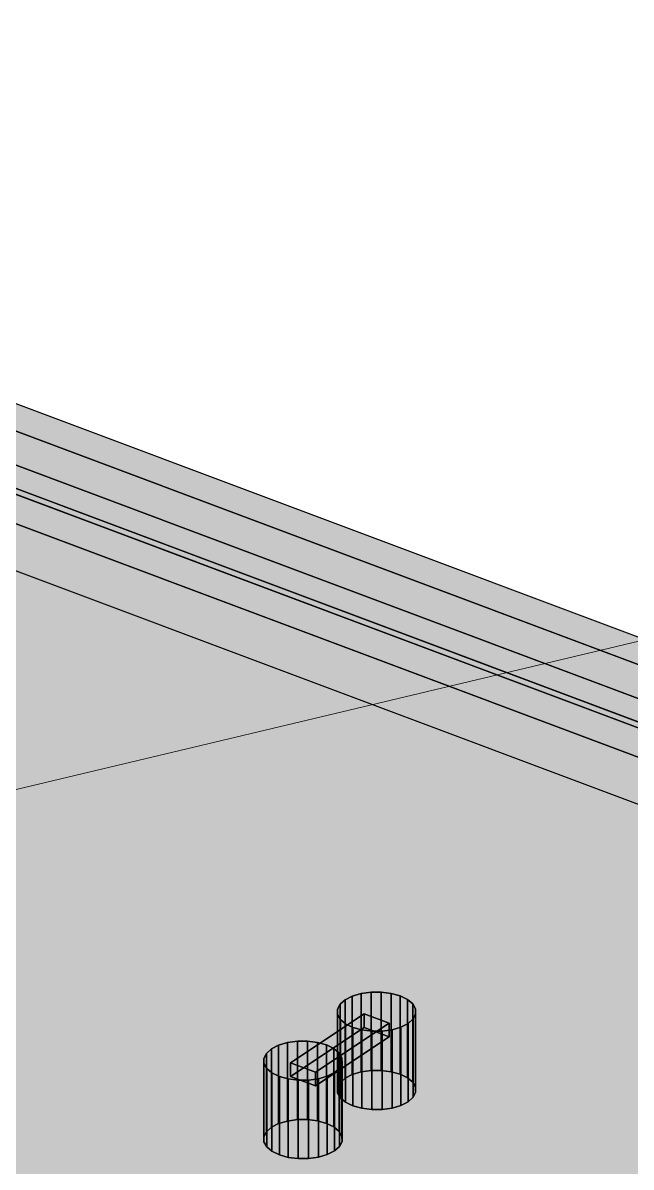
# Model space of a CAD drawing. Header units: millimetres. Extents: x 50 to 612415, y 2 to 4150.
# Drawn here: x 483809 to 483931.3, y 2257.7 to 2487.6 of the extents above; entities that cross this region are included whole.
import ezdxf

# ---------------------------------------------------------------- set-up
doc = ezdxf.new("R2010")
doc.units = ezdxf.units.MM
for name, color, linetype, lineweight in [('DIM', 7, 'Continuous', 13), ('HATCH', 8, 'Continuous', 9), ('OUTLINE', 7, 'Continuous', 25)]:
    doc.layers.add(name, color=color, linetype=linetype, lineweight=lineweight)

msp = doc.modelspace()

# ---------------------------------------------------------------- hatches: boundary and pattern name
at = {"layer": 'HATCH', "true_color": 0xccae87}
for points in [[(484760.546, 2053.765), (482241.804, 2989.141), (482238.054, 2987.766)], [(484760.546, 2053.765), (482246.019, 2990.124), (482241.804, 2989.141)], [(484760.546, 2053.765), (482250.536, 2990.677), (482246.019, 2990.124)], [(484760.546, 2053.765), (482255.182, 2990.778), (482250.536, 2990.677)], [(484760.546, 2053.765), (482259.778, 2990.425), (482255.182, 2990.778)], [(484760.546, 2053.765), (482264.148, 2989.63), (482259.778, 2990.425)], [(484760.546, 2053.765), (482268.124, 2988.424), (482264.148, 2989.63)], [(484760.546, 2053.765), (482238.054, 2987.766), (482234.913, 2986.051)], [(484760.546, 2053.765), (482234.913, 2986.051), (482320.202, 2726.68)], [(484760.546, 2048.287), (482246.019, 2984.645), (482241.804, 2983.662)], [(482241.804, 2983.662), (482246.019, 2984.645), (484760.546, 2048.287)], [(484760.546, 2048.287), (482250.536, 2985.198), (482246.019, 2984.645)], [(482246.019, 2984.645), (482250.536, 2985.198), (484760.546, 2048.287)], [(484760.546, 2048.287), (482255.182, 2985.3), (482250.536, 2985.198)], [(482250.536, 2985.198), (482255.182, 2985.3), (484760.546, 2048.287)], [(484760.546, 2048.287), (482259.778, 2984.946), (482255.182, 2985.3)], [(482255.182, 2985.3), (482259.778, 2984.946), (484760.546, 2048.287)], [(484760.546, 2048.287), (482264.148, 2984.151), (482259.778, 2984.946)], [(482259.778, 2984.946), (482264.148, 2984.151), (484760.546, 2048.287)], [(484760.546, 2048.287), (482238.054, 2982.287), (482234.913, 2980.573)], [(482234.913, 2980.573), (482238.054, 2982.287), (484760.546, 2048.287)], [(482238.054, 2982.287), (482241.804, 2983.662), (484760.546, 2048.287)], [(484760.546, 2048.287), (482241.804, 2983.662), (482238.054, 2982.287)], [(484760.546, 2048.287), (482268.124, 2982.945), (482264.148, 2984.151)], [(482264.148, 2984.151), (482268.124, 2982.945), (484760.546, 2048.287)], [(484760.546, 2048.287), (482234.913, 2980.573), (482320.202, 2721.201)], [(482320.202, 2721.201), (482234.913, 2980.573), (484760.546, 2048.287)], [(484760.546, 2041.439), (482246.019, 2977.797), (482241.804, 2976.814)], [(482241.804, 2976.814), (482246.019, 2977.797), (484760.546, 2041.439)], [(484760.546, 2041.439), (482250.536, 2978.35), (482246.019, 2977.797)], [(482246.019, 2977.797), (482250.536, 2978.35), (484760.546, 2041.439)], [(484760.546, 2041.439), (482255.182, 2978.452), (482250.536, 2978.35)], [(482250.536, 2978.35), (482255.182, 2978.452), (484760.546, 2041.439)], [(484760.546, 2041.439), (482259.778, 2978.098), (482255.182, 2978.452)], [(482255.182, 2978.452), (482259.778, 2978.098), (484760.546, 2041.439)], [(484760.546, 2041.439), (482264.148, 2977.303), (482259.778, 2978.098)], [(482259.778, 2978.098), (482264.148, 2977.303), (484760.546, 2041.439)], [(484760.546, 2041.439), (482238.054, 2975.439), (482234.913, 2973.725)], [(482234.913, 2973.725), (482238.054, 2975.439), (484760.546, 2041.439)], [(482238.054, 2975.439), (482241.804, 2976.814), (484760.546, 2041.439)], [(484760.546, 2041.439), (482241.804, 2976.814), (482238.054, 2975.439)], [(484760.546, 2041.439), (482268.124, 2976.097), (482264.148, 2977.303)], [(482264.148, 2977.303), (482268.124, 2976.097), (484760.546, 2041.439)], [(484760.546, 2041.439), (482234.913, 2973.725), (482320.202, 2714.353)], [(482320.202, 2714.353), (482234.913, 2973.725), (484760.546, 2041.439)], [(484758.648, 2037.434), (482247.068, 2973.566), (482243.416, 2972.714)], [(482243.416, 2972.714), (482247.068, 2973.566), (484758.648, 2037.434)], [(484758.648, 2037.434), (482250.983, 2974.045), (482247.068, 2973.566)], [(482247.068, 2973.566), (482250.983, 2974.045), (484758.648, 2037.434)], [(484758.174, 2036.433), (482251.095, 2972.969), (482247.331, 2972.508)], [(482247.331, 2972.508), (482251.095, 2972.969), (484758.174, 2036.433)], [(484758.648, 2037.434), (482255.009, 2974.133), (482250.983, 2974.045)], [(482250.983, 2974.045), (482255.009, 2974.133), (484758.648, 2037.434)], [(484758.174, 2036.433), (482254.966, 2973.054), (482251.095, 2972.969)], [(482251.095, 2972.969), (482254.966, 2973.054), (484758.174, 2036.433)], [(484758.174, 2036.433), (482258.797, 2972.759), (482254.966, 2973.054)], [(482254.966, 2973.054), (482258.797, 2972.759), (484758.174, 2036.433)], [(484758.648, 2037.434), (482258.993, 2973.827), (482255.009, 2974.133)], [(482255.009, 2974.133), (482258.993, 2973.827), (484758.648, 2037.434)], [(482258.993, 2973.827), (482262.78, 2973.138), (484758.648, 2037.434)], [(484758.648, 2037.434), (482262.78, 2973.138), (482258.993, 2973.827)], [(484758.648, 2037.434), (482266.226, 2972.093), (482262.78, 2973.138)], [(482262.78, 2973.138), (482266.226, 2972.093), (484758.648, 2037.434)], [(484758.648, 2037.434), (482240.166, 2971.523), (482237.443, 2970.037)], [(482237.443, 2970.037), (482240.166, 2971.523), (484758.648, 2037.434)], [(484758.648, 2037.434), (482243.416, 2972.714), (482240.166, 2971.523)], [(482240.166, 2971.523), (482243.416, 2972.714), (484758.648, 2037.434)], [(484758.174, 2036.433), (482243.819, 2971.689), (482240.694, 2970.543)], [(482240.694, 2970.543), (482243.819, 2971.689), (484758.174, 2036.433)], [(484758.174, 2036.433), (482247.331, 2972.508), (482243.819, 2971.689)], [(482243.819, 2971.689), (482247.331, 2972.508), (484758.174, 2036.433)], [(484758.174, 2036.433), (482262.438, 2972.097), (482258.797, 2972.759)], [(482258.797, 2972.759), (482262.438, 2972.097), (484758.174, 2036.433)], [(484758.174, 2036.433), (482265.752, 2971.092), (482262.438, 2972.097)], [(482262.438, 2972.097), (482265.752, 2971.092), (484758.174, 2036.433)], [(484758.648, 2037.434), (482237.443, 2970.037), (482320.202, 2711.614)], [(482320.202, 2711.614), (482237.443, 2970.037), (484758.648, 2037.434)], [(484758.174, 2036.433), (482240.694, 2970.543), (482238.076, 2969.115)], [(482238.076, 2969.115), (482240.694, 2970.543), (484758.174, 2036.433)], [(482320.202, 2710.929), (482238.076, 2969.115), (484758.174, 2036.433)], [(484758.174, 2036.433), (482238.076, 2969.115), (482320.202, 2710.929)], [(484755.802, 2031.428), (482245.833, 2966.564), (482243.333, 2965.648)], [(482243.333, 2965.648), (482245.833, 2966.564), (484755.802, 2031.428)], [(484755.802, 2031.428), (482248.643, 2967.219), (482245.833, 2966.564)], [(482245.833, 2966.564), (482248.643, 2967.219), (484755.802, 2031.428)], [(484755.802, 2031.428), (482251.654, 2967.588), (482248.643, 2967.219)], [(482248.643, 2967.219), (482251.654, 2967.588), (484755.802, 2031.428)], [(484755.802, 2031.428), (482254.751, 2967.656), (482251.654, 2967.588)], [(482251.654, 2967.588), (482254.751, 2967.656), (484755.802, 2031.428)], [(484755.802, 2031.428), (482257.815, 2967.42), (482254.751, 2967.656)], [(482254.751, 2967.656), (482257.815, 2967.42), (484755.802, 2031.428)], [(484755.802, 2031.428), (482260.729, 2966.89), (482257.815, 2967.42)], [(482257.815, 2967.42), (482260.729, 2966.89), (484755.802, 2031.428)], [(484755.802, 2031.428), (482263.379, 2966.086), (482260.729, 2966.89)], [(482260.729, 2966.89), (482263.379, 2966.086), (484755.802, 2031.428)], [(484755.802, 2031.428), (482243.333, 2965.648), (482241.239, 2964.505)], [(482241.239, 2964.505), (482243.333, 2965.648), (484755.802, 2031.428)], [(482320.202, 2707.505), (482241.239, 2964.505), (484755.802, 2031.428)], [(484755.802, 2031.428), (482241.239, 2964.505), (482320.202, 2707.505)], [(482246.299, 2957.128), (482247.556, 2957.814), (484752.006, 2023.419)], [(482320.202, 2702.027), (482246.299, 2957.128), (484752.006, 2023.419)], [(482247.556, 2957.814), (482249.056, 2958.364), (484752.006, 2023.419)], [(482249.056, 2958.364), (482250.742, 2958.757), (484752.006, 2023.419)], [(482250.742, 2958.757), (482252.549, 2958.978), (484752.006, 2023.419)], [(482252.549, 2958.978), (482254.407, 2959.019), (484752.006, 2023.419)], [(482254.407, 2959.019), (482256.245, 2958.878), (484752.006, 2023.419)], [(482256.245, 2958.878), (482257.993, 2958.56), (484752.006, 2023.419)], [(482257.993, 2958.56), (482259.584, 2958.077), (484752.006, 2023.419)], [(484760.546, 2053.765), (482320.233, 2725.235), (482319.516, 2723.835)], [(484760.546, 2053.765), (482320.202, 2726.68), (482320.233, 2725.235)], [(484760.546, 2053.765), (482319.516, 2723.835), (482530.967, 2649.669)], [(484760.546, 2048.287), (482320.202, 2721.201), (482320.233, 2719.756)], [(482320.233, 2719.756), (482320.202, 2721.201), (484760.546, 2048.287)], [(484760.546, 2048.287), (482320.233, 2719.756), (482319.516, 2718.356)], [(482319.516, 2718.356), (482320.233, 2719.756), (484760.546, 2048.287)], [(484760.546, 2048.287), (482319.516, 2718.356), (482530.967, 2644.191)], [(482530.967, 2644.191), (482319.516, 2718.356), (484760.546, 2048.287)], [(484760.546, 2041.439), (482320.202, 2714.353), (482320.233, 2712.908)], [(482320.233, 2712.908), (482320.202, 2714.353), (484760.546, 2041.439)], [(484760.546, 2041.439), (482320.233, 2712.908), (482319.516, 2711.508)], [(482319.516, 2711.508), (482320.233, 2712.908), (484760.546, 2041.439)], [(484760.546, 2041.439), (482319.516, 2711.508), (482530.967, 2637.343)], [(482530.967, 2637.343), (482319.516, 2711.508), (484760.546, 2041.439)], [(484758.648, 2037.434), (482320.202, 2711.614), (482320.233, 2710.169)], [(482320.233, 2710.169), (482320.202, 2711.614), (484758.648, 2037.434)], [(484758.174, 2036.433), (482320.202, 2710.929), (482320.233, 2709.484)], [(482320.233, 2709.484), (482320.202, 2710.929), (484758.174, 2036.433)], [(484758.648, 2037.434), (482320.233, 2710.169), (482319.516, 2708.769)], [(482319.516, 2708.769), (482320.233, 2710.169), (484758.648, 2037.434)], [(484758.174, 2036.433), (482320.233, 2709.484), (482319.516, 2708.084)], [(482319.516, 2708.084), (482320.233, 2709.484), (484758.174, 2036.433)], [(484758.648, 2037.434), (482319.516, 2708.769), (482530.967, 2634.603)], [(482530.967, 2634.603), (482319.516, 2708.769), (484758.648, 2037.434)], [(484758.174, 2036.433), (482319.516, 2708.084), (482530.967, 2633.919)], [(482530.967, 2633.919), (482319.516, 2708.084), (484758.174, 2036.433)], [(484755.802, 2031.428), (482320.202, 2707.505), (482320.233, 2706.06)], [(482320.233, 2706.06), (482320.202, 2707.505), (484755.802, 2031.428)], [(484755.802, 2031.428), (482320.233, 2706.06), (482319.516, 2704.66)], [(482319.516, 2704.66), (482320.233, 2706.06), (484755.802, 2031.428)], [(484755.802, 2031.428), (482319.516, 2704.66), (482530.967, 2630.495)], [(482530.967, 2630.495), (482319.516, 2704.66), (484755.802, 2031.428)], [(482320.233, 2700.582), (482320.202, 2702.027), (484752.006, 2023.419)], [(482319.516, 2699.182), (482320.233, 2700.582), (484752.006, 2023.419)], [(482530.967, 2625.016), (482319.516, 2699.182), (484752.006, 2023.419)], [(484760.546, 2053.765), (482530.967, 2649.669), (482533.033, 2648.659)], [(484760.546, 2053.765), (482533.033, 2648.659), (482534.505, 2647.415)], [(484760.546, 2053.765), (482534.505, 2647.415), (482535.284, 2646.024)], [(482533.033, 2643.18), (482530.967, 2644.191), (484760.546, 2048.287)], [(484760.546, 2048.287), (482530.967, 2644.191), (482533.033, 2643.18)], [(484760.546, 2053.765), (482535.316, 2644.579), (482534.598, 2643.179)], [(484760.546, 2053.765), (482535.284, 2646.024), (482535.316, 2644.579)], [(484760.546, 2048.287), (482533.033, 2643.18), (482534.505, 2641.937)], [(482534.505, 2641.937), (482533.033, 2643.18), (484760.546, 2048.287)], [(484760.546, 2048.287), (482534.505, 2641.937), (482535.284, 2640.545)], [(482535.284, 2640.545), (482534.505, 2641.937), (484760.546, 2048.287)], [(484760.546, 2053.765), (482534.598, 2643.179), (482746.049, 2569.013)], [(484760.546, 2048.287), (482535.284, 2640.545), (482535.316, 2639.1)], [(482535.316, 2639.1), (482535.284, 2640.545), (484760.546, 2048.287)], [(482533.033, 2636.332), (482530.967, 2637.343), (484760.546, 2041.439)], [(484760.546, 2041.439), (482530.967, 2637.343), (482533.033, 2636.332)], [(484760.546, 2048.287), (482535.316, 2639.1), (482534.598, 2637.701)], [(482534.598, 2637.701), (482535.316, 2639.1), (484760.546, 2048.287)], [(484760.546, 2048.287), (482534.598, 2637.701), (482746.049, 2563.535)], [(482746.049, 2563.535), (482534.598, 2637.701), (484760.546, 2048.287)], [(484760.546, 2041.439), (482533.033, 2636.332), (482534.505, 2635.089)], [(482534.505, 2635.089), (482533.033, 2636.332), (484760.546, 2041.439)], [(484760.546, 2041.439), (482534.505, 2635.089), (482535.284, 2633.697)], [(482535.284, 2633.697), (482534.505, 2635.089), (484760.546, 2041.439)], [(484758.648, 2037.434), (482530.967, 2634.603), (482533.033, 2633.593)], [(482533.033, 2633.593), (482530.967, 2634.603), (484758.648, 2037.434)], [(484758.174, 2036.433), (482530.967, 2633.919), (482533.033, 2632.908)], [(482533.033, 2632.908), (482530.967, 2633.919), (484758.174, 2036.433)], [(484758.648, 2037.434), (482533.033, 2633.593), (482534.505, 2632.35)], [(482534.505, 2632.35), (482533.033, 2633.593), (484758.648, 2037.434)], [(484758.174, 2036.433), (482533.033, 2632.908), (482534.505, 2631.665)], [(482534.505, 2631.665), (482533.033, 2632.908), (484758.174, 2036.433)], [(484760.546, 2041.439), (482535.284, 2633.697), (482535.316, 2632.252)], [(482535.316, 2632.252), (482535.284, 2633.697), (484760.546, 2041.439)], [(484755.802, 2031.428), (482530.967, 2630.495), (482533.033, 2629.484)], [(482533.033, 2629.484), (482530.967, 2630.495), (484755.802, 2031.428)], [(484758.648, 2037.434), (482534.505, 2632.35), (482535.284, 2630.958)], [(482535.284, 2630.958), (482534.505, 2632.35), (484758.648, 2037.434)], [(484758.174, 2036.433), (482534.505, 2631.665), (482535.284, 2630.273)], [(482535.284, 2630.273), (482534.505, 2631.665), (484758.174, 2036.433)], [(484760.546, 2041.439), (482535.316, 2632.252), (482534.598, 2630.853)], [(482534.598, 2630.853), (482535.316, 2632.252), (484760.546, 2041.439)], [(484760.546, 2041.439), (482534.598, 2630.853), (482746.049, 2556.687)], [(482746.049, 2556.687), (482534.598, 2630.853), (484760.546, 2041.439)], [(484758.648, 2037.434), (482535.284, 2630.958), (482535.316, 2629.513)], [(482535.316, 2629.513), (482535.284, 2630.958), (484758.648, 2037.434)], [(484758.174, 2036.433), (482535.284, 2630.273), (482535.316, 2628.828)], [(482535.316, 2628.828), (482535.284, 2630.273), (484758.174, 2036.433)], [(484755.802, 2031.428), (482533.033, 2629.484), (482534.505, 2628.241)], [(482534.505, 2628.241), (482533.033, 2629.484), (484755.802, 2031.428)], [(484755.802, 2031.428), (482534.505, 2628.241), (482535.284, 2626.849)], [(482535.284, 2626.849), (482534.505, 2628.241), (484755.802, 2031.428)], [(484758.648, 2037.434), (482535.316, 2629.513), (482534.598, 2628.113)], [(482534.598, 2628.113), (482535.316, 2629.513), (484758.648, 2037.434)], [(484758.174, 2036.433), (482535.316, 2628.828), (482534.598, 2627.429)], [(482534.598, 2627.429), (482535.316, 2628.828), (484758.174, 2036.433)], [(484758.648, 2037.434), (482534.598, 2628.113), (482746.049, 2553.948)], [(482746.049, 2553.948), (482534.598, 2628.113), (484758.648, 2037.434)], [(484758.174, 2036.433), (482534.598, 2627.429), (482746.049, 2553.263)], [(482746.049, 2553.263), (482534.598, 2627.429), (484758.174, 2036.433)], [(484755.802, 2031.428), (482535.284, 2626.849), (482535.316, 2625.404)], [(482535.316, 2625.404), (482535.284, 2626.849), (484755.802, 2031.428)], [(482533.033, 2624.006), (482530.967, 2625.016), (484752.006, 2023.419)], [(482534.505, 2622.762), (482533.033, 2624.006), (484752.006, 2023.419)], [(484755.802, 2031.428), (482535.316, 2625.404), (482534.598, 2624.005)], [(482534.598, 2624.005), (482535.316, 2625.404), (484755.802, 2031.428)], [(484755.802, 2031.428), (482534.598, 2624.005), (482746.049, 2549.839)], [(482746.049, 2549.839), (482534.598, 2624.005), (484755.802, 2031.428)], [(482535.284, 2621.371), (482534.505, 2622.762), (484752.006, 2023.419)], [(482535.316, 2619.926), (482535.284, 2621.371), (484752.006, 2023.419)], [(482534.598, 2618.526), (482535.316, 2619.926), (484752.006, 2023.419)], [(482746.049, 2544.36), (482534.598, 2618.526), (484752.006, 2023.419)], [(484760.546, 2053.765), (482746.049, 2569.013), (482748.115, 2568.003)], [(484760.546, 2053.765), (482748.115, 2568.003), (482749.587, 2566.76)], [(484760.546, 2053.765), (482749.587, 2566.76), (482750.366, 2565.368)], [(484760.546, 2053.765), (482750.398, 2563.923), (482749.68, 2562.523)], [(484760.546, 2053.765), (482750.366, 2565.368), (482750.398, 2563.923)], [(484760.546, 2048.287), (482746.049, 2563.535), (482748.115, 2562.524)], [(482748.115, 2562.524), (482746.049, 2563.535), (484760.546, 2048.287)], [(484760.546, 2048.287), (482748.115, 2562.524), (482749.587, 2561.281)], [(482749.587, 2561.281), (482748.115, 2562.524), (484760.546, 2048.287)], [(484760.546, 2053.765), (482749.68, 2562.523), (482961.131, 2488.358)], [(484760.546, 2048.287), (482749.587, 2561.281), (482750.366, 2559.89)], [(482750.366, 2559.89), (482749.587, 2561.281), (484760.546, 2048.287)], [(484760.546, 2048.287), (482750.366, 2559.89), (482750.398, 2558.445)], [(482750.398, 2558.445), (482750.366, 2559.89), (484760.546, 2048.287)], [(484760.546, 2048.287), (482750.398, 2558.445), (482749.68, 2557.045)], [(482749.68, 2557.045), (482750.398, 2558.445), (484760.546, 2048.287)], [(482961.131, 2482.879), (482749.68, 2557.045), (484760.546, 2048.287)], [(484760.546, 2048.287), (482749.68, 2557.045), (482961.131, 2482.879)], [(484760.546, 2041.439), (482746.049, 2556.687), (482748.115, 2555.676)], [(482748.115, 2555.676), (482746.049, 2556.687), (484760.546, 2041.439)], [(484760.546, 2041.439), (482748.115, 2555.676), (482749.587, 2554.433)], [(482749.587, 2554.433), (482748.115, 2555.676), (484760.546, 2041.439)], [(484760.546, 2041.439), (482749.587, 2554.433), (482750.366, 2553.042)], [(482750.366, 2553.042), (482749.587, 2554.433), (484760.546, 2041.439)], [(484758.648, 2037.434), (482746.049, 2553.948), (482748.115, 2552.937)], [(482748.115, 2552.937), (482746.049, 2553.948), (484758.648, 2037.434)], [(484758.174, 2036.433), (482746.049, 2553.263), (482748.115, 2552.252)], [(482748.115, 2552.252), (482746.049, 2553.263), (484758.174, 2036.433)], [(484758.648, 2037.434), (482748.115, 2552.937), (482749.587, 2551.694)], [(482749.587, 2551.694), (482748.115, 2552.937), (484758.648, 2037.434)], [(484758.174, 2036.433), (482748.115, 2552.252), (482749.587, 2551.009)], [(482749.587, 2551.009), (482748.115, 2552.252), (484758.174, 2036.433)], [(484760.546, 2041.439), (482750.366, 2553.042), (482750.398, 2551.597)], [(482750.398, 2551.597), (482750.366, 2553.042), (484760.546, 2041.439)], [(484755.802, 2031.428), (482746.049, 2549.839), (482748.115, 2548.828)], [(482748.115, 2548.828), (482746.049, 2549.839), (484755.802, 2031.428)], [(484758.648, 2037.434), (482749.587, 2551.694), (482750.366, 2550.302)], [(482750.366, 2550.302), (482749.587, 2551.694), (484758.648, 2037.434)], [(484758.174, 2036.433), (482749.587, 2551.009), (482750.366, 2549.617)], [(482750.366, 2549.617), (482749.587, 2551.009), (484758.174, 2036.433)], [(484760.546, 2041.439), (482750.398, 2551.597), (482749.68, 2550.197)], [(482749.68, 2550.197), (482750.398, 2551.597), (484760.546, 2041.439)], [(482961.131, 2476.031), (482749.68, 2550.197), (484760.546, 2041.439)], [(484760.546, 2041.439), (482749.68, 2550.197), (482961.131, 2476.031)], [(484758.648, 2037.434), (482750.366, 2550.302), (482750.398, 2548.857)], [(482750.398, 2548.857), (482750.366, 2550.302), (484758.648, 2037.434)], [(484755.802, 2031.428), (482748.115, 2548.828), (482749.587, 2547.585)], [(482749.587, 2547.585), (482748.115, 2548.828), (484755.802, 2031.428)], [(484755.802, 2031.428), (482749.587, 2547.585), (482750.366, 2546.193)], [(482750.366, 2546.193), (482749.587, 2547.585), (484755.802, 2031.428)], [(484758.648, 2037.434), (482750.398, 2548.857), (482749.68, 2547.458)], [(482749.68, 2547.458), (482750.398, 2548.857), (484758.648, 2037.434)], [(484758.174, 2036.433), (482750.398, 2548.173), (482749.68, 2546.773)], [(482749.68, 2546.773), (482750.398, 2548.173), (484758.174, 2036.433)], [(484758.174, 2036.433), (482750.366, 2549.617), (482750.398, 2548.173)], [(482750.398, 2548.173), (482750.366, 2549.617), (484758.174, 2036.433)], [(484758.648, 2037.434), (482749.68, 2547.458), (482961.131, 2473.292)], [(482961.131, 2473.292), (482749.68, 2547.458), (484758.648, 2037.434)], [(484758.174, 2036.433), (482749.68, 2546.773), (482961.131, 2472.607)], [(482961.131, 2472.607), (482749.68, 2546.773), (484758.174, 2036.433)], [(484755.802, 2031.428), (482750.366, 2546.193), (482750.398, 2544.749)], [(482750.398, 2544.749), (482750.366, 2546.193), (484755.802, 2031.428)], [(482748.115, 2543.35), (482746.049, 2544.36), (484752.006, 2023.419)], [(482749.587, 2542.107), (482748.115, 2543.35), (484752.006, 2023.419)], [(484755.802, 2031.428), (482750.398, 2544.749), (482749.68, 2543.349)], [(482749.68, 2543.349), (482750.398, 2544.749), (484755.802, 2031.428)], [(484755.802, 2031.428), (482749.68, 2543.349), (482961.131, 2469.183)], [(482961.131, 2469.183), (482749.68, 2543.349), (484755.802, 2031.428)], [(482750.366, 2540.715), (482749.587, 2542.107), (484752.006, 2023.419)], [(482750.398, 2539.27), (482750.366, 2540.715), (484752.006, 2023.419)], [(482749.68, 2537.87), (482750.398, 2539.27), (484752.006, 2023.419)], [(482961.131, 2463.705), (482749.68, 2537.87), (484752.006, 2023.419)], [(484760.546, 2053.765), (482961.131, 2488.358), (482963.197, 2487.347)], [(484760.546, 2053.765), (482963.197, 2487.347), (482964.669, 2486.104)], [(484760.546, 2053.765), (482964.669, 2486.104), (482965.448, 2484.712)], [(484760.546, 2053.765), (482965.48, 2483.267), (482964.763, 2481.868)], [(484760.546, 2053.765), (482965.448, 2484.712), (482965.48, 2483.267)], [(484760.546, 2048.287), (482961.131, 2482.879), (482963.197, 2481.869)], [(482963.197, 2481.869), (482961.131, 2482.879), (484760.546, 2048.287)], [(484760.546, 2048.287), (482963.197, 2481.869), (482964.669, 2480.625)], [(482964.669, 2480.625), (482963.197, 2481.869), (484760.546, 2048.287)], [(484760.546, 2053.765), (482964.763, 2481.868), (483176.213, 2407.702)], [(484760.546, 2048.287), (482964.669, 2480.625), (482965.448, 2479.234)], [(482965.448, 2479.234), (482964.669, 2480.625), (484760.546, 2048.287)], [(484760.546, 2048.287), (482965.448, 2479.234), (482965.48, 2477.789)], [(482965.48, 2477.789), (482965.448, 2479.234), (484760.546, 2048.287)], [(484760.546, 2048.287), (482965.48, 2477.789), (482964.763, 2476.389)], [(482964.763, 2476.389), (482965.48, 2477.789), (484760.546, 2048.287)], [(484760.546, 2048.287), (482964.763, 2476.389), (483176.213, 2402.223)], [(483176.213, 2402.223), (482964.763, 2476.389), (484760.546, 2048.287)], [(484760.546, 2041.439), (482961.131, 2476.031), (482963.197, 2475.021)], [(482963.197, 2475.021), (482961.131, 2476.031), (484760.546, 2041.439)], [(484760.546, 2041.439), (482963.197, 2475.021), (482964.669, 2473.777)], [(482964.669, 2473.777), (482963.197, 2475.021), (484760.546, 2041.439)], [(484758.648, 2037.434), (482961.131, 2473.292), (482963.197, 2472.281)], [(482963.197, 2472.281), (482961.131, 2473.292), (484758.648, 2037.434)], [(484758.174, 2036.433), (482961.131, 2472.607), (482963.197, 2471.597)], [(482963.197, 2471.597), (482961.131, 2472.607), (484758.174, 2036.433)], [(484758.648, 2037.434), (482963.197, 2472.281), (482964.669, 2471.038)], [(482964.669, 2471.038), (482963.197, 2472.281), (484758.648, 2037.434)], [(484760.546, 2041.439), (482964.669, 2473.777), (482965.448, 2472.386)], [(482965.448, 2472.386), (482964.669, 2473.777), (484760.546, 2041.439)], [(484760.546, 2041.439), (482965.448, 2472.386), (482965.48, 2470.941)], [(482965.48, 2470.941), (482965.448, 2472.386), (484760.546, 2041.439)], [(484758.174, 2036.433), (482963.197, 2471.597), (482964.669, 2470.353)], [(482964.669, 2470.353), (482963.197, 2471.597), (484758.174, 2036.433)], [(484758.648, 2037.434), (482964.669, 2471.038), (482965.448, 2469.646)], [(482965.448, 2469.646), (482964.669, 2471.038), (484758.648, 2037.434)], [(484758.174, 2036.433), (482964.669, 2470.353), (482965.448, 2468.962)], [(482965.448, 2468.962), (482964.669, 2470.353), (484758.174, 2036.433)], [(484760.546, 2041.439), (482965.48, 2470.941), (482964.763, 2469.541)], [(482964.763, 2469.541), (482965.48, 2470.941), (484760.546, 2041.439)], [(484760.546, 2041.439), (482964.763, 2469.541), (483176.213, 2395.375)], [(483176.213, 2395.375), (482964.763, 2469.541), (484760.546, 2041.439)], [(484758.648, 2037.434), (482965.448, 2469.646), (482965.48, 2468.202)], [(482965.48, 2468.202), (482965.448, 2469.646), (484758.648, 2037.434)], [(484755.802, 2031.428), (482961.131, 2469.183), (482963.197, 2468.173)], [(482963.197, 2468.173), (482961.131, 2469.183), (484755.802, 2031.428)], [(484755.802, 2031.428), (482963.197, 2468.173), (482964.669, 2466.929)], [(482964.669, 2466.929), (482963.197, 2468.173), (484755.802, 2031.428)], [(484758.648, 2037.434), (482965.48, 2468.202), (482964.763, 2466.802)], [(482964.763, 2466.802), (482965.48, 2468.202), (484758.648, 2037.434)], [(484758.174, 2036.433), (482965.48, 2467.517), (482964.763, 2466.117)], [(482964.763, 2466.117), (482965.48, 2467.517), (484758.174, 2036.433)], [(484758.174, 2036.433), (482965.448, 2468.962), (482965.48, 2467.517)], [(482965.48, 2467.517), (482965.448, 2468.962), (484758.174, 2036.433)], [(484755.802, 2031.428), (482964.669, 2466.929), (482965.448, 2465.538)], [(482965.448, 2465.538), (482964.669, 2466.929), (484755.802, 2031.428)], [(484758.648, 2037.434), (482964.763, 2466.802), (483176.213, 2392.636)], [(483176.213, 2392.636), (482964.763, 2466.802), (484758.648, 2037.434)], [(484758.174, 2036.433), (482964.763, 2466.117), (483176.213, 2391.951)], [(483176.213, 2391.951), (482964.763, 2466.117), (484758.174, 2036.433)], [(484755.802, 2031.428), (482965.448, 2465.538), (482965.48, 2464.093)], [(482965.48, 2464.093), (482965.448, 2465.538), (484755.802, 2031.428)], [(484755.802, 2031.428), (482965.48, 2464.093), (482964.763, 2462.693)], [(482964.763, 2462.693), (482965.48, 2464.093), (484755.802, 2031.428)], [(484755.802, 2031.428), (482964.763, 2462.693), (483176.213, 2388.527)], [(483176.213, 2388.527), (482964.763, 2462.693), (484755.802, 2031.428)], [(484760.546, 2053.765), (483176.213, 2407.702), (483178.279, 2406.691)], [(484760.546, 2053.765), (483178.279, 2406.691), (483179.752, 2405.448)], [(484760.546, 2053.765), (483179.752, 2405.448), (483180.53, 2404.056)], [(484760.546, 2053.765), (483180.53, 2404.056), (483180.562, 2402.611)], [(484760.546, 2048.287), (483176.213, 2402.223), (483178.279, 2401.213)], [(483178.279, 2401.213), (483176.213, 2402.223), (484760.546, 2048.287)], [(484760.546, 2048.287), (483178.279, 2401.213), (483179.752, 2399.969)], [(483179.752, 2399.969), (483178.279, 2401.213), (484760.546, 2048.287)], [(484760.546, 2053.765), (483180.562, 2402.611), (483179.845, 2401.212)], [(484760.546, 2053.765), (483179.845, 2401.212), (483391.295, 2327.046)], [(484760.546, 2048.287), (483179.752, 2399.969), (483180.53, 2398.578)], [(483180.53, 2398.578), (483179.752, 2399.969), (484760.546, 2048.287)], [(484760.546, 2048.287), (483180.53, 2398.578), (483180.562, 2397.133)], [(483180.562, 2397.133), (483180.53, 2398.578), (484760.546, 2048.287)], [(484760.546, 2048.287), (483180.562, 2397.133), (483179.845, 2395.733)], [(483179.845, 2395.733), (483180.562, 2397.133), (484760.546, 2048.287)]]:
    msp.add_hatch(color=43, dxfattribs=at).paths.add_polyline_path(points)
at = {"layer": 'HATCH', "true_color": 0xc0a47f}
for points in [[(482268.124, 2982.945), (484760.546, 2048.287), (484760.546, 2053.765), (482268.124, 2988.424)], [(482268.124, 2976.097), (484760.546, 2041.439), (484760.546, 2048.287), (482268.124, 2982.945)]]:
    msp.add_hatch(color=33, dxfattribs=at).paths.add_polyline_path(points)
at = {"layer": 'HATCH', "true_color": 0xccaf87}
for points in [[(482266.226, 2972.093), (484758.648, 2037.434), (484760.546, 2041.439), (482268.124, 2976.097)], [(482263.379, 2966.086), (484755.802, 2031.428), (484758.174, 2036.433), (482265.752, 2971.092)], [(482265.752, 2971.092), (484758.174, 2036.433), (484758.648, 2037.434), (482266.226, 2972.093)], [(482259.584, 2958.077), (484752.006, 2023.419), (484755.802, 2031.428), (482263.379, 2966.086)]]:
    msp.add_hatch(color=43, dxfattribs=at).paths.add_polyline_path(points)
at = {"layer": 'HATCH', "true_color": 0xadb2b6}
for points in [[(483876.995, 2276.857), (483875.219, 2276.331), (483875.219, 2292.082), (483876.995, 2292.608)], [(483884.846, 2276.384), (483883.047, 2276.89), (483883.047, 2292.641), (483884.846, 2292.135)], [(483875.357, 2270.058), (483877.156, 2269.552), (483877.156, 2285.303), (483875.357, 2285.809)], [(483883.207, 2269.585), (483884.984, 2270.111), (483884.984, 2285.862), (483883.207, 2285.336)], [(483862.192, 2266.989), (483860.416, 2266.463), (483860.416, 2282.213), (483862.192, 2282.739)], [(483870.043, 2266.516), (483868.244, 2267.022), (483868.244, 2282.772), (483870.043, 2282.266)], [(483860.554, 2260.19), (483862.353, 2259.684), (483862.353, 2275.434), (483860.554, 2275.94)], [(483868.405, 2259.717), (483870.181, 2260.243), (483870.181, 2275.993), (483868.405, 2275.467)]]:
    msp.add_hatch(color=253, dxfattribs=at).paths.add_polyline_path(points)
at = {"layer": 'HATCH', "true_color": 0xb7bcc0}
for points in [[(483883.207, 2285.336), (483876.995, 2292.608), (483875.219, 2292.082)], [(483883.207, 2285.336), (483878.983, 2292.886), (483876.995, 2292.608)], [(483883.207, 2285.336), (483881.047, 2292.897), (483878.983, 2292.886)], [(483883.207, 2285.336), (483883.047, 2292.641), (483881.047, 2292.897)], [(483883.207, 2285.336), (483884.846, 2292.135), (483883.047, 2292.641)], [(483883.207, 2285.336), (483872.763, 2290.445), (483872.251, 2289.445)], [(483883.207, 2285.336), (483873.775, 2291.344), (483872.763, 2290.445)], [(483883.207, 2285.336), (483875.219, 2292.082), (483873.775, 2291.344)], [(483883.207, 2285.336), (483886.321, 2291.413), (483884.846, 2292.135)], [(483883.207, 2285.336), (483887.373, 2290.525), (483886.321, 2291.413)], [(483883.207, 2285.336), (483887.929, 2289.531), (483887.373, 2290.525)], [(483877.571, 2288.551), (483862.768, 2278.683), (483867.829, 2276.785)], [(483877.571, 2288.551), (483867.829, 2276.785), (483882.632, 2286.653)], [(483883.207, 2285.336), (483872.251, 2289.445), (483872.273, 2288.413)], [(483883.207, 2285.336), (483872.273, 2288.413), (483872.829, 2287.419)], [(483883.207, 2285.336), (483887.952, 2288.499), (483887.929, 2289.531)], [(483883.207, 2285.336), (483887.44, 2287.499), (483887.952, 2288.499)], [(483867.829, 2274.046), (483862.768, 2275.943), (483877.571, 2285.812)], [(483882.632, 2283.914), (483867.829, 2274.046), (483877.571, 2285.812)], [(483883.207, 2285.336), (483872.829, 2287.419), (483873.881, 2286.531)], [(483883.207, 2285.336), (483873.881, 2286.531), (483875.357, 2285.809)], [(483883.207, 2285.336), (483875.357, 2285.809), (483877.156, 2285.303)], [(483883.207, 2285.336), (483886.427, 2286.6), (483887.44, 2287.499)], [(483883.207, 2285.336), (483884.984, 2285.862), (483886.427, 2286.6)], [(483883.207, 2285.336), (483877.156, 2285.303), (483879.155, 2285.046)], [(483883.207, 2285.336), (483879.155, 2285.046), (483881.219, 2285.058)], [(483868.405, 2275.467), (483858.973, 2281.476), (483857.96, 2280.576)], [(483868.405, 2275.467), (483860.416, 2282.213), (483858.973, 2281.476)], [(483868.405, 2275.467), (483862.192, 2282.739), (483860.416, 2282.213)], [(483868.405, 2275.467), (483864.18, 2283.017), (483862.192, 2282.739)], [(483868.405, 2275.467), (483866.244, 2283.029), (483864.18, 2283.017)], [(483868.405, 2275.467), (483868.244, 2282.772), (483866.244, 2283.029)], [(483868.405, 2275.467), (483870.043, 2282.266), (483868.244, 2282.772)], [(483868.405, 2275.467), (483871.519, 2281.545), (483870.043, 2282.266)], [(483868.405, 2275.467), (483872.57, 2280.656), (483871.519, 2281.545)], [(483868.405, 2275.467), (483857.96, 2280.576), (483857.448, 2279.576)], [(483868.405, 2275.467), (483857.448, 2279.576), (483857.471, 2278.544)], [(483868.405, 2275.467), (483857.471, 2278.544), (483858.027, 2277.55)], [(483868.405, 2275.467), (483873.126, 2279.662), (483872.57, 2280.656)], [(483868.405, 2275.467), (483873.149, 2278.63), (483873.126, 2279.662)], [(483868.405, 2275.467), (483872.637, 2277.631), (483873.149, 2278.63)], [(483868.405, 2275.467), (483858.027, 2277.55), (483859.078, 2276.662)], [(483868.405, 2275.467), (483859.078, 2276.662), (483860.554, 2275.94)], [(483868.405, 2275.467), (483871.624, 2276.731), (483872.637, 2277.631)], [(483868.405, 2275.467), (483870.181, 2275.993), (483871.624, 2276.731)], [(483873.775, 2275.594), (483875.219, 2276.331), (483883.207, 2269.585)], [(483875.219, 2276.331), (483876.995, 2276.857), (483883.207, 2269.585)], [(483876.995, 2276.857), (483878.983, 2277.135), (483883.207, 2269.585)], [(483878.983, 2277.135), (483881.047, 2277.147), (483883.207, 2269.585)], [(483881.047, 2277.147), (483883.047, 2276.89), (483883.207, 2269.585)], [(483883.047, 2276.89), (483884.846, 2276.384), (483883.207, 2269.585)], [(483884.846, 2276.384), (483886.321, 2275.663), (483883.207, 2269.585)], [(483868.405, 2275.467), (483860.554, 2275.94), (483862.353, 2275.434)], [(483868.405, 2275.467), (483862.353, 2275.434), (483864.353, 2275.178)], [(483868.405, 2275.467), (483864.353, 2275.178), (483866.417, 2275.189)], [(483872.251, 2273.694), (483872.763, 2274.694), (483883.207, 2269.585)], [(483872.763, 2274.694), (483873.775, 2275.594), (483883.207, 2269.585)], [(483886.321, 2275.663), (483887.373, 2274.774), (483883.207, 2269.585)], [(483887.373, 2274.774), (483887.929, 2273.78), (483883.207, 2269.585)], [(483872.273, 2272.662), (483872.251, 2273.694), (483883.207, 2269.585)], [(483872.829, 2271.668), (483872.273, 2272.662), (483883.207, 2269.585)], [(483873.881, 2270.78), (483872.829, 2271.668), (483883.207, 2269.585)], [(483887.929, 2273.78), (483887.952, 2272.748), (483883.207, 2269.585)], [(483887.952, 2272.748), (483887.44, 2271.749), (483883.207, 2269.585)], [(483887.44, 2271.749), (483886.427, 2270.849), (483883.207, 2269.585)], [(483875.357, 2270.058), (483873.881, 2270.78), (483883.207, 2269.585)], [(483877.156, 2269.552), (483875.357, 2270.058), (483883.207, 2269.585)], [(483879.155, 2269.296), (483877.156, 2269.552), (483883.207, 2269.585)], [(483881.219, 2269.307), (483879.155, 2269.296), (483883.207, 2269.585)], [(483886.427, 2270.849), (483884.984, 2270.111), (483883.207, 2269.585)], [(483862.192, 2266.989), (483864.18, 2267.267), (483868.405, 2259.717)], [(483864.18, 2267.267), (483866.244, 2267.278), (483868.405, 2259.717)], [(483866.244, 2267.278), (483868.244, 2267.022), (483868.405, 2259.717)], [(483868.244, 2267.022), (483870.043, 2266.516), (483868.405, 2259.717)], [(483857.448, 2263.826), (483857.96, 2264.826), (483868.405, 2259.717)], [(483857.96, 2264.826), (483858.973, 2265.725), (483868.405, 2259.717)], [(483858.973, 2265.725), (483860.416, 2266.463), (483868.405, 2259.717)], [(483860.416, 2266.463), (483862.192, 2266.989), (483868.405, 2259.717)], [(483870.043, 2266.516), (483871.519, 2265.794), (483868.405, 2259.717)], [(483871.519, 2265.794), (483872.57, 2264.906), (483868.405, 2259.717)], [(483872.57, 2264.906), (483873.126, 2263.912), (483868.405, 2259.717)], [(483857.471, 2262.794), (483857.448, 2263.826), (483868.405, 2259.717)], [(483858.027, 2261.8), (483857.471, 2262.794), (483868.405, 2259.717)], [(483873.126, 2263.912), (483873.149, 2262.88), (483868.405, 2259.717)], [(483873.149, 2262.88), (483872.637, 2261.88), (483868.405, 2259.717)], [(483859.078, 2260.912), (483858.027, 2261.8), (483868.405, 2259.717)], [(483860.554, 2260.19), (483859.078, 2260.912), (483868.405, 2259.717)], [(483862.353, 2259.684), (483860.554, 2260.19), (483868.405, 2259.717)], [(483872.637, 2261.88), (483871.624, 2260.981), (483868.405, 2259.717)], [(483871.624, 2260.981), (483870.181, 2260.243), (483868.405, 2259.717)], [(483864.353, 2259.427), (483862.353, 2259.684), (483868.405, 2259.717)], [(483866.417, 2259.439), (483864.353, 2259.427), (483868.405, 2259.717)]]:
    msp.add_hatch(color=9, dxfattribs=at).paths.add_polyline_path(points)
at = {"layer": 'HATCH', "true_color": 0xaeb3b7}
for points in [[(483878.983, 2277.135), (483876.995, 2276.857), (483876.995, 2292.608), (483878.983, 2292.886)], [(483883.047, 2276.89), (483881.047, 2277.147), (483881.047, 2292.897), (483883.047, 2292.641)], [(483877.156, 2269.552), (483879.155, 2269.296), (483879.155, 2285.046), (483877.156, 2285.303)], [(483881.219, 2269.307), (483883.207, 2269.585), (483883.207, 2285.336), (483881.219, 2285.058)], [(483864.18, 2267.267), (483862.192, 2266.989), (483862.192, 2282.739), (483864.18, 2283.017)], [(483868.244, 2267.022), (483866.244, 2267.278), (483866.244, 2283.029), (483868.244, 2282.772)], [(483862.353, 2259.684), (483864.353, 2259.427), (483864.353, 2275.178), (483862.353, 2275.434)], [(483866.417, 2259.439), (483868.405, 2259.717), (483868.405, 2275.467), (483866.417, 2275.189)]]:
    msp.add_hatch(color=253, dxfattribs=at).paths.add_polyline_path(points)
at = {"layer": 'HATCH', "true_color": 0xaeb4b7}
for points in [[(483881.047, 2277.147), (483878.983, 2277.135), (483878.983, 2292.886), (483881.047, 2292.897)], [(483879.155, 2269.296), (483881.219, 2269.307), (483881.219, 2285.058), (483879.155, 2285.046)], [(483866.244, 2267.278), (483864.18, 2267.267), (483864.18, 2283.017), (483866.244, 2283.029)], [(483864.353, 2259.427), (483866.417, 2259.439), (483866.417, 2275.189), (483864.353, 2275.178)]]:
    msp.add_hatch(color=253, dxfattribs=at).paths.add_polyline_path(points)
at = {"layer": 'HATCH', "true_color": 0xa6abae}
for points in [[(483872.763, 2274.694), (483872.251, 2273.694), (483872.251, 2289.445), (483872.763, 2290.445)], [(483887.929, 2273.78), (483887.373, 2274.774), (483887.373, 2290.525), (483887.929, 2289.531)], [(483872.273, 2272.662), (483872.829, 2271.668), (483872.829, 2287.419), (483872.273, 2288.413)], [(483887.44, 2271.749), (483887.952, 2272.748), (483887.952, 2288.499), (483887.44, 2287.499)], [(483857.96, 2264.826), (483857.448, 2263.826), (483857.448, 2279.576), (483857.96, 2280.576)], [(483857.471, 2262.794), (483858.027, 2261.8), (483858.027, 2277.55), (483857.471, 2278.544)], [(483873.126, 2263.912), (483872.57, 2264.906), (483872.57, 2280.656), (483873.126, 2279.662)], [(483872.637, 2261.88), (483873.149, 2262.88), (483873.149, 2278.63), (483872.637, 2277.631)]]:
    msp.add_hatch(color=253, dxfattribs=at).paths.add_polyline_path(points)
at = {"layer": 'HATCH', "true_color": 0xa8aeb1}
for points in [[(483873.775, 2275.594), (483872.763, 2274.694), (483872.763, 2290.445), (483873.775, 2291.344)], [(483886.427, 2270.849), (483887.44, 2271.749), (483887.44, 2287.499), (483886.427, 2286.6)], [(483858.973, 2265.725), (483857.96, 2264.826), (483857.96, 2280.576), (483858.973, 2281.476)], [(483871.624, 2260.981), (483872.637, 2261.88), (483872.637, 2277.631), (483871.624, 2276.731)]]:
    msp.add_hatch(color=253, dxfattribs=at).paths.add_polyline_path(points)
at = {"layer": 'HATCH', "true_color": 0xabb0b4}
for points in [[(483875.219, 2276.331), (483873.775, 2275.594), (483873.775, 2291.344), (483875.219, 2292.082)], [(483886.321, 2275.663), (483884.846, 2276.384), (483884.846, 2292.135), (483886.321, 2291.413)], [(483873.881, 2270.78), (483875.357, 2270.058), (483875.357, 2285.809), (483873.881, 2286.531)], [(483884.984, 2270.111), (483886.427, 2270.849), (483886.427, 2286.6), (483884.984, 2285.862)], [(483860.416, 2266.463), (483858.973, 2265.725), (483858.973, 2281.476), (483860.416, 2282.213)], [(483871.519, 2265.794), (483870.043, 2266.516), (483870.043, 2282.266), (483871.519, 2281.545)], [(483859.078, 2260.912), (483860.554, 2260.19), (483860.554, 2275.94), (483859.078, 2276.662)], [(483870.181, 2260.243), (483871.624, 2260.981), (483871.624, 2276.731), (483870.181, 2275.993)]]:
    msp.add_hatch(color=253, dxfattribs=at).paths.add_polyline_path(points)
at = {"layer": 'HATCH', "true_color": 0xa9aeb1}
for points in [[(483887.373, 2274.774), (483886.321, 2275.663), (483886.321, 2291.413), (483887.373, 2290.525)], [(483872.829, 2271.668), (483873.881, 2270.78), (483873.881, 2286.531), (483872.829, 2287.419)], [(483872.57, 2264.906), (483871.519, 2265.794), (483871.519, 2281.545), (483872.57, 2280.656)], [(483858.027, 2261.8), (483859.078, 2260.912), (483859.078, 2276.662), (483858.027, 2277.55)]]:
    msp.add_hatch(color=253, dxfattribs=at).paths.add_polyline_path(points)
at = {"layer": 'HATCH', "true_color": 0xaaafb2}
for points in [[(483877.571, 2285.812), (483862.768, 2275.943), (483862.768, 2278.683), (483877.571, 2288.551)], [(483867.829, 2274.046), (483882.632, 2283.914), (483882.632, 2286.653), (483867.829, 2276.785)]]:
    msp.add_hatch(color=253, dxfattribs=at).paths.add_polyline_path(points)
at = {"layer": 'HATCH', "true_color": 0xa3a8ab}
for points in [[(483872.251, 2273.694), (483872.273, 2272.662), (483872.273, 2288.413), (483872.251, 2289.445)], [(483887.952, 2272.748), (483887.929, 2273.78), (483887.929, 2289.531), (483887.952, 2288.499)], [(483857.448, 2263.826), (483857.471, 2262.794), (483857.471, 2278.544), (483857.448, 2279.576)], [(483873.149, 2262.88), (483873.126, 2263.912), (483873.126, 2279.662), (483873.149, 2278.63)]]:
    msp.add_hatch(color=253, dxfattribs=at).paths.add_polyline_path(points)
at = {"layer": 'HATCH', "true_color": 0xacb1b5}
for points in [[(483882.632, 2283.914), (483877.571, 2285.812), (483877.571, 2288.551), (483882.632, 2286.653)], [(483862.768, 2275.943), (483867.829, 2274.046), (483867.829, 2276.785), (483862.768, 2278.683)]]:
    msp.add_hatch(color=253, dxfattribs=at).paths.add_polyline_path(points)

# ---------------------------------------------------------------- linework, layer by layer
at = {"layer": 'DIM'}
msp.add_lwpolyline([(482944.887, 2128.173), (484800, 2570), (484900, 2570)], dxfattribs=at)
at = {"layer": 'OUTLINE', "color": 139, "true_color": 0x42544a}
for p, q in [((484760.546, 2053.765), (482268.124, 2988.424)), ((484760.546, 2053.765), (482268.124, 2988.424)), ((484760.546, 2048.287), (482268.124, 2982.945)), ((482268.124, 2982.945), (484760.546, 2048.287)), ((484760.546, 2048.287), (482268.124, 2982.945)), ((482268.124, 2982.945), (484760.546, 2048.287)), ((484760.546, 2041.439), (482268.124, 2976.097)), ((482268.124, 2976.097), (484760.546, 2041.439)), ((484760.546, 2041.439), (482268.124, 2976.097)), ((482268.124, 2976.097), (484760.546, 2041.439)), ((484758.174, 2036.433), (482265.752, 2971.092)), ((482265.752, 2971.092), (484758.174, 2036.433)), ((482265.752, 2971.092), (484758.174, 2036.433)), ((484758.174, 2036.433), (482265.752, 2971.092)), ((484758.648, 2037.434), (482266.226, 2972.093)), ((482266.226, 2972.093), (484758.648, 2037.434)), ((482266.226, 2972.093), (484758.648, 2037.434)), ((484758.648, 2037.434), (482266.226, 2972.093)), ((484755.802, 2031.428), (482263.379, 2966.086)), ((482263.379, 2966.086), (484755.802, 2031.428)), ((482263.379, 2966.086), (484755.802, 2031.428)), ((484755.802, 2031.428), (482263.379, 2966.086)), ((482259.584, 2958.077), (484752.006, 2023.419)), ((482259.584, 2958.077), (484752.006, 2023.419)), ((483875.219, 2292.082), (483876.995, 2292.608)), ((483876.995, 2292.608), (483875.219, 2292.082)), ((483876.995, 2292.608), (483878.983, 2292.886)), ((483878.983, 2292.886), (483876.995, 2292.608)), ((483876.995, 2276.857), (483876.995, 2292.608)), ((483876.995, 2292.608), (483876.995, 2276.857)), ((483878.983, 2292.886), (483881.047, 2292.897)), ((483881.047, 2292.897), (483878.983, 2292.886)), ((483878.983, 2277.135), (483878.983, 2292.886)), ((483878.983, 2292.886), (483878.983, 2277.135)), ((483881.047, 2292.897), (483881.047, 2277.147)), ((483881.047, 2277.147), (483881.047, 2292.897)), ((483881.047, 2292.897), (483883.047, 2292.641)), ((483883.047, 2292.641), (483881.047, 2292.897)), ((483883.047, 2292.641), (483883.047, 2276.89)), ((483883.047, 2276.89), (483883.047, 2292.641)), ((483883.047, 2292.641), (483884.846, 2292.135)), ((483884.846, 2292.135), (483883.047, 2292.641)), ((483872.251, 2289.445), (483872.763, 2290.445)), ((483872.763, 2290.445), (483872.251, 2289.445)), ((483872.763, 2290.445), (483873.775, 2291.344)), ((483873.775, 2291.344), (483872.763, 2290.445)), ((483872.763, 2274.694), (483872.763, 2290.445)), ((483872.763, 2290.445), (483872.763, 2274.694)), ((483873.775, 2291.344), (483875.219, 2292.082)), ((483875.219, 2292.082), (483873.775, 2291.344)), ((483873.775, 2275.594), (483873.775, 2291.344)), ((483873.775, 2291.344), (483873.775, 2275.594)), ((483875.219, 2276.331), (483875.219, 2292.082)), ((483875.219, 2292.082), (483875.219, 2276.331)), ((483884.846, 2292.135), (483884.846, 2276.384)), ((483884.846, 2276.384), (483884.846, 2292.135)), ((483884.846, 2292.135), (483886.321, 2291.413)), ((483886.321, 2291.413), (483884.846, 2292.135)), ((483886.321, 2291.413), (483886.321, 2275.663)), ((483886.321, 2275.663), (483886.321, 2291.413)), ((483886.321, 2291.413), (483887.373, 2290.525)), ((483887.373, 2290.525), (483886.321, 2291.413)), ((483887.373, 2290.525), (483887.373, 2274.774)), ((483887.373, 2274.774), (483887.373, 2290.525)), ((483887.373, 2290.525), (483887.929, 2289.531)), ((483887.929, 2289.531), (483887.373, 2290.525)), ((483862.768, 2278.683), (483877.571, 2288.551)), ((483877.571, 2288.551), (483862.768, 2278.683)), ((483872.251, 2273.694), (483872.251, 2289.445)), ((483872.273, 2288.413), (483872.251, 2289.445)), ((483872.251, 2289.445), (483872.251, 2273.694)), ((483872.251, 2289.445), (483872.273, 2288.413)), ((483872.273, 2272.662), (483872.273, 2288.413)), ((483872.829, 2287.419), (483872.273, 2288.413)), ((483872.273, 2288.413), (483872.273, 2272.662)), ((483872.273, 2288.413), (483872.829, 2287.419)), ((483877.571, 2285.812), (483877.571, 2288.551)), ((483877.571, 2288.551), (483882.632, 2286.653)), ((483877.571, 2288.551), (483877.571, 2285.812)), ((483882.632, 2286.653), (483877.571, 2288.551)), ((483887.952, 2288.499), (483887.44, 2287.499)), ((483887.44, 2287.499), (483887.952, 2288.499)), ((483887.929, 2289.531), (483887.929, 2273.78)), ((483887.929, 2273.78), (483887.929, 2289.531)), ((483887.929, 2289.531), (483887.952, 2288.499)), ((483887.952, 2288.499), (483887.929, 2289.531)), ((483887.952, 2288.499), (483887.952, 2272.748)), ((483887.952, 2272.748), (483887.952, 2288.499)), ((483877.571, 2285.812), (483862.768, 2275.943)), ((483862.768, 2275.943), (483877.571, 2285.812)), ((483867.829, 2276.785), (483882.632, 2286.653)), ((483882.632, 2286.653), (483867.829, 2276.785)), ((483872.829, 2271.668), (483872.829, 2287.419)), ((483873.881, 2286.531), (483872.829, 2287.419)), ((483872.829, 2287.419), (483872.829, 2271.668)), ((483872.829, 2287.419), (483873.881, 2286.531)), ((483873.881, 2270.78), (483873.881, 2286.531)), ((483875.357, 2285.809), (483873.881, 2286.531)), ((483873.881, 2286.531), (483873.881, 2270.78)), ((483873.881, 2286.531), (483875.357, 2285.809)), ((483875.357, 2270.058), (483875.357, 2285.809)), ((483877.156, 2285.303), (483875.357, 2285.809)), ((483875.357, 2285.809), (483875.357, 2270.058)), ((483875.357, 2285.809), (483877.156, 2285.303)), ((483882.632, 2283.914), (483877.571, 2285.812)), ((483877.571, 2285.812), (483882.632, 2283.914)), ((483882.632, 2286.653), (483882.632, 2283.914)), ((483882.632, 2283.914), (483882.632, 2286.653)), ((483884.984, 2285.862), (483883.207, 2285.336)), ((483883.207, 2285.336), (483884.984, 2285.862)), ((483886.427, 2286.6), (483884.984, 2285.862)), ((483884.984, 2285.862), (483886.427, 2286.6)), ((483884.984, 2285.862), (483884.984, 2270.111)), ((483884.984, 2270.111), (483884.984, 2285.862)), ((483887.44, 2287.499), (483886.427, 2286.6)), ((483886.427, 2286.6), (483887.44, 2287.499)), ((483886.427, 2286.6), (483886.427, 2270.849)), ((483886.427, 2270.849), (483886.427, 2286.6)), ((483887.44, 2287.499), (483887.44, 2271.749)), ((483887.44, 2271.749), (483887.44, 2287.499)), ((483882.632, 2283.914), (483867.829, 2274.046)), ((483867.829, 2274.046), (483882.632, 2283.914)), ((483877.156, 2269.552), (483877.156, 2285.303)), ((483879.155, 2285.046), (483877.156, 2285.303)), ((483877.156, 2285.303), (483877.156, 2269.552)), ((483877.156, 2285.303), (483879.155, 2285.046)), ((483881.219, 2285.058), (483879.155, 2285.046)), ((483879.155, 2285.046), (483881.219, 2285.058)), ((483879.155, 2269.296), (483879.155, 2285.046)), ((483879.155, 2285.046), (483879.155, 2269.296)), ((483883.207, 2285.336), (483881.219, 2285.058)), ((483881.219, 2285.058), (483883.207, 2285.336)), ((483881.219, 2285.058), (483881.219, 2269.307)), ((483881.219, 2269.307), (483881.219, 2285.058)), ((483883.207, 2285.336), (483883.207, 2269.585)), ((483883.207, 2269.585), (483883.207, 2285.336)), ((483857.96, 2280.576), (483858.973, 2281.476)), ((483858.973, 2281.476), (483857.96, 2280.576)), ((483858.973, 2281.476), (483860.416, 2282.213)), ((483860.416, 2282.213), (483858.973, 2281.476)), ((483858.973, 2265.725), (483858.973, 2281.476)), ((483858.973, 2281.476), (483858.973, 2265.725)), ((483860.416, 2282.213), (483862.192, 2282.739)), ((483862.192, 2282.739), (483860.416, 2282.213)), ((483860.416, 2266.463), (483860.416, 2282.213)), ((483860.416, 2282.213), (483860.416, 2266.463)), ((483862.192, 2282.739), (483864.18, 2283.017)), ((483864.18, 2283.017), (483862.192, 2282.739)), ((483862.192, 2266.989), (483862.192, 2282.739)), ((483862.192, 2282.739), (483862.192, 2266.989)), ((483864.18, 2283.017), (483866.244, 2283.029)), ((483866.244, 2283.029), (483864.18, 2283.017)), ((483864.18, 2267.267), (483864.18, 2283.017)), ((483864.18, 2283.017), (483864.18, 2267.267)), ((483866.244, 2283.029), (483866.244, 2267.278)), ((483866.244, 2267.278), (483866.244, 2283.029)), ((483866.244, 2283.029), (483868.244, 2282.772)), ((483868.244, 2282.772), (483866.244, 2283.029)), ((483868.244, 2282.772), (483868.244, 2267.022)), ((483868.244, 2267.022), (483868.244, 2282.772)), ((483868.244, 2282.772), (483870.043, 2282.266)), ((483870.043, 2282.266), (483868.244, 2282.772)), ((483870.043, 2282.266), (483870.043, 2266.516)), ((483870.043, 2266.516), (483870.043, 2282.266)), ((483870.043, 2282.266), (483871.519, 2281.545)), ((483871.519, 2281.545), (483870.043, 2282.266)), ((483871.519, 2281.545), (483871.519, 2265.794)), ((483871.519, 2265.794), (483871.519, 2281.545)), ((483871.519, 2281.545), (483872.57, 2280.656)), ((483872.57, 2280.656), (483871.519, 2281.545)), ((483857.448, 2279.576), (483857.96, 2280.576)), ((483857.96, 2280.576), (483857.448, 2279.576)), ((483857.448, 2263.826), (483857.448, 2279.576)), ((483857.471, 2278.544), (483857.448, 2279.576)), ((483857.448, 2279.576), (483857.448, 2263.826)), ((483857.448, 2279.576), (483857.471, 2278.544)), ((483857.471, 2262.794), (483857.471, 2278.544)), ((483858.027, 2277.55), (483857.471, 2278.544)), ((483857.471, 2278.544), (483857.471, 2262.794)), ((483857.471, 2278.544), (483858.027, 2277.55)), ((483857.96, 2264.826), (483857.96, 2280.576)), ((483857.96, 2280.576), (483857.96, 2264.826)), ((483862.768, 2275.943), (483862.768, 2278.683)), ((483862.768, 2278.683), (483867.829, 2276.785)), ((483867.829, 2276.785), (483862.768, 2278.683)), ((483862.768, 2278.683), (483862.768, 2275.943)), ((483872.57, 2280.656), (483872.57, 2264.906)), ((483872.57, 2264.906), (483872.57, 2280.656)), ((483872.57, 2280.656), (483873.126, 2279.662)), ((483873.126, 2279.662), (483872.57, 2280.656)), ((483873.149, 2278.63), (483872.637, 2277.631)), ((483872.637, 2277.631), (483873.149, 2278.63)), ((483873.126, 2279.662), (483873.126, 2263.912)), ((483873.126, 2263.912), (483873.126, 2279.662)), ((483873.126, 2279.662), (483873.149, 2278.63)), ((483873.149, 2278.63), (483873.126, 2279.662)), ((483873.149, 2278.63), (483873.149, 2262.88)), ((483873.149, 2262.88), (483873.149, 2278.63)), ((483858.027, 2261.8), (483858.027, 2277.55)), ((483859.078, 2276.662), (483858.027, 2277.55)), ((483858.027, 2277.55), (483858.027, 2261.8)), ((483858.027, 2277.55), (483859.078, 2276.662)), ((483859.078, 2260.912), (483859.078, 2276.662)), ((483860.554, 2275.94), (483859.078, 2276.662)), ((483859.078, 2276.662), (483859.078, 2260.912)), ((483859.078, 2276.662), (483860.554, 2275.94)), ((483867.829, 2276.785), (483867.829, 2274.046)), ((483867.829, 2274.046), (483867.829, 2276.785)), ((483871.624, 2276.731), (483870.181, 2275.993)), ((483870.181, 2275.993), (483871.624, 2276.731)), ((483872.637, 2277.631), (483871.624, 2276.731)), ((483871.624, 2276.731), (483872.637, 2277.631)), ((483871.624, 2276.731), (483871.624, 2260.981)), ((483871.624, 2260.981), (483871.624, 2276.731)), ((483872.637, 2277.631), (483872.637, 2261.88)), ((483872.637, 2261.88), (483872.637, 2277.631)), ((483873.775, 2275.594), (483875.219, 2276.331)), ((483875.219, 2276.331), (483873.775, 2275.594)), ((483875.219, 2276.331), (483876.995, 2276.857)), ((483876.995, 2276.857), (483875.219, 2276.331)), ((483876.995, 2276.857), (483878.983, 2277.135)), ((483878.983, 2277.135), (483876.995, 2276.857)), ((483878.983, 2277.135), (483881.047, 2277.147)), ((483881.047, 2277.147), (483878.983, 2277.135)), ((483881.047, 2277.147), (483883.047, 2276.89)), ((483883.047, 2276.89), (483881.047, 2277.147)), ((483883.047, 2276.89), (483884.846, 2276.384)), ((483884.846, 2276.384), (483883.047, 2276.89)), ((483884.846, 2276.384), (483886.321, 2275.663)), ((483886.321, 2275.663), (483884.846, 2276.384)), ((483860.554, 2260.19), (483860.554, 2275.94)), ((483862.353, 2275.434), (483860.554, 2275.94)), ((483860.554, 2275.94), (483860.554, 2260.19)), ((483860.554, 2275.94), (483862.353, 2275.434)), ((483862.353, 2259.684), (483862.353, 2275.434)), ((483864.353, 2275.178), (483862.353, 2275.434)), ((483862.353, 2275.434), (483862.353, 2259.684)), ((483862.353, 2275.434), (483864.353, 2275.178)), ((483867.829, 2274.046), (483862.768, 2275.943)), ((483862.768, 2275.943), (483867.829, 2274.046)), ((483866.417, 2275.189), (483864.353, 2275.178)), ((483864.353, 2275.178), (483866.417, 2275.189)), ((483864.353, 2259.427), (483864.353, 2275.178)), ((483864.353, 2275.178), (483864.353, 2259.427)), ((483868.405, 2275.467), (483866.417, 2275.189)), ((483866.417, 2275.189), (483868.405, 2275.467)), ((483866.417, 2275.189), (483866.417, 2259.439)), ((483866.417, 2259.439), (483866.417, 2275.189)), ((483870.181, 2275.993), (483868.405, 2275.467)), ((483868.405, 2275.467), (483870.181, 2275.993)), ((483868.405, 2275.467), (483868.405, 2259.717)), ((483868.405, 2259.717), (483868.405, 2275.467)), ((483870.181, 2275.993), (483870.181, 2260.243)), ((483870.181, 2260.243), (483870.181, 2275.993)), ((483872.251, 2273.694), (483872.763, 2274.694)), ((483872.763, 2274.694), (483872.251, 2273.694)), ((483872.763, 2274.694), (483873.775, 2275.594)), ((483873.775, 2275.594), (483872.763, 2274.694)), ((483886.321, 2275.663), (483887.373, 2274.774)), ((483887.373, 2274.774), (483886.321, 2275.663)), ((483887.373, 2274.774), (483887.929, 2273.78)), ((483887.929, 2273.78), (483887.373, 2274.774)), ((483872.273, 2272.662), (483872.251, 2273.694)), ((483872.251, 2273.694), (483872.273, 2272.662)), ((483872.829, 2271.668), (483872.273, 2272.662)), ((483872.273, 2272.662), (483872.829, 2271.668)), ((483873.881, 2270.78), (483872.829, 2271.668)), ((483872.829, 2271.668), (483873.881, 2270.78)), ((483887.44, 2271.749), (483886.427, 2270.849)), ((483886.427, 2270.849), (483887.44, 2271.749)), ((483887.952, 2272.748), (483887.44, 2271.749)), ((483887.44, 2271.749), (483887.952, 2272.748)), ((483887.929, 2273.78), (483887.952, 2272.748)), ((483887.952, 2272.748), (483887.929, 2273.78)), ((483875.357, 2270.058), (483873.881, 2270.78)), ((483873.881, 2270.78), (483875.357, 2270.058)), ((483877.156, 2269.552), (483875.357, 2270.058)), ((483875.357, 2270.058), (483877.156, 2269.552)), ((483879.155, 2269.296), (483877.156, 2269.552)), ((483877.156, 2269.552), (483879.155, 2269.296)), ((483881.219, 2269.307), (483879.155, 2269.296)), ((483879.155, 2269.296), (483881.219, 2269.307)), ((483883.207, 2269.585), (483881.219, 2269.307)), ((483881.219, 2269.307), (483883.207, 2269.585)), ((483884.984, 2270.111), (483883.207, 2269.585)), ((483883.207, 2269.585), (483884.984, 2270.111)), ((483886.427, 2270.849), (483884.984, 2270.111)), ((483884.984, 2270.111), (483886.427, 2270.849)), ((483862.192, 2266.989), (483864.18, 2267.267)), ((483864.18, 2267.267), (483862.192, 2266.989)), ((483864.18, 2267.267), (483866.244, 2267.278)), ((483866.244, 2267.278), (483864.18, 2267.267)), ((483866.244, 2267.278), (483868.244, 2267.022)), ((483868.244, 2267.022), (483866.244, 2267.278)), ((483868.244, 2267.022), (483870.043, 2266.516)), ((483870.043, 2266.516), (483868.244, 2267.022)), ((483857.448, 2263.826), (483857.96, 2264.826)), ((483857.96, 2264.826), (483857.448, 2263.826)), ((483857.96, 2264.826), (483858.973, 2265.725)), ((483858.973, 2265.725), (483857.96, 2264.826)), ((483858.973, 2265.725), (483860.416, 2266.463)), ((483860.416, 2266.463), (483858.973, 2265.725)), ((483860.416, 2266.463), (483862.192, 2266.989)), ((483862.192, 2266.989), (483860.416, 2266.463)), ((483870.043, 2266.516), (483871.519, 2265.794)), ((483871.519, 2265.794), (483870.043, 2266.516)), ((483871.519, 2265.794), (483872.57, 2264.906)), ((483872.57, 2264.906), (483871.519, 2265.794)), ((483872.57, 2264.906), (483873.126, 2263.912)), ((483873.126, 2263.912), (483872.57, 2264.906)), ((483857.471, 2262.794), (483857.448, 2263.826)), ((483857.448, 2263.826), (483857.471, 2262.794)), ((483858.027, 2261.8), (483857.471, 2262.794)), ((483857.471, 2262.794), (483858.027, 2261.8)), ((483873.149, 2262.88), (483872.637, 2261.88)), ((483872.637, 2261.88), (483873.149, 2262.88)), ((483873.126, 2263.912), (483873.149, 2262.88)), ((483873.149, 2262.88), (483873.126, 2263.912)), ((483859.078, 2260.912), (483858.027, 2261.8)), ((483858.027, 2261.8), (483859.078, 2260.912)), ((483860.554, 2260.19), (483859.078, 2260.912)), ((483859.078, 2260.912), (483860.554, 2260.19)), ((483862.353, 2259.684), (483860.554, 2260.19)), ((483860.554, 2260.19), (483862.353, 2259.684)), ((483870.181, 2260.243), (483868.405, 2259.717)), ((483868.405, 2259.717), (483870.181, 2260.243)), ((483871.624, 2260.981), (483870.181, 2260.243)), ((483870.181, 2260.243), (483871.624, 2260.981)), ((483872.637, 2261.88), (483871.624, 2260.981)), ((483871.624, 2260.981), (483872.637, 2261.88)), ((483864.353, 2259.427), (483862.353, 2259.684)), ((483862.353, 2259.684), (483864.353, 2259.427)), ((483866.417, 2259.439), (483864.353, 2259.427)), ((483864.353, 2259.427), (483866.417, 2259.439)), ((483868.405, 2259.717), (483866.417, 2259.439)), ((483866.417, 2259.439), (483868.405, 2259.717))]:
    msp.add_line(p, q, dxfattribs=at)

doc.saveas('drawing.dxf')
